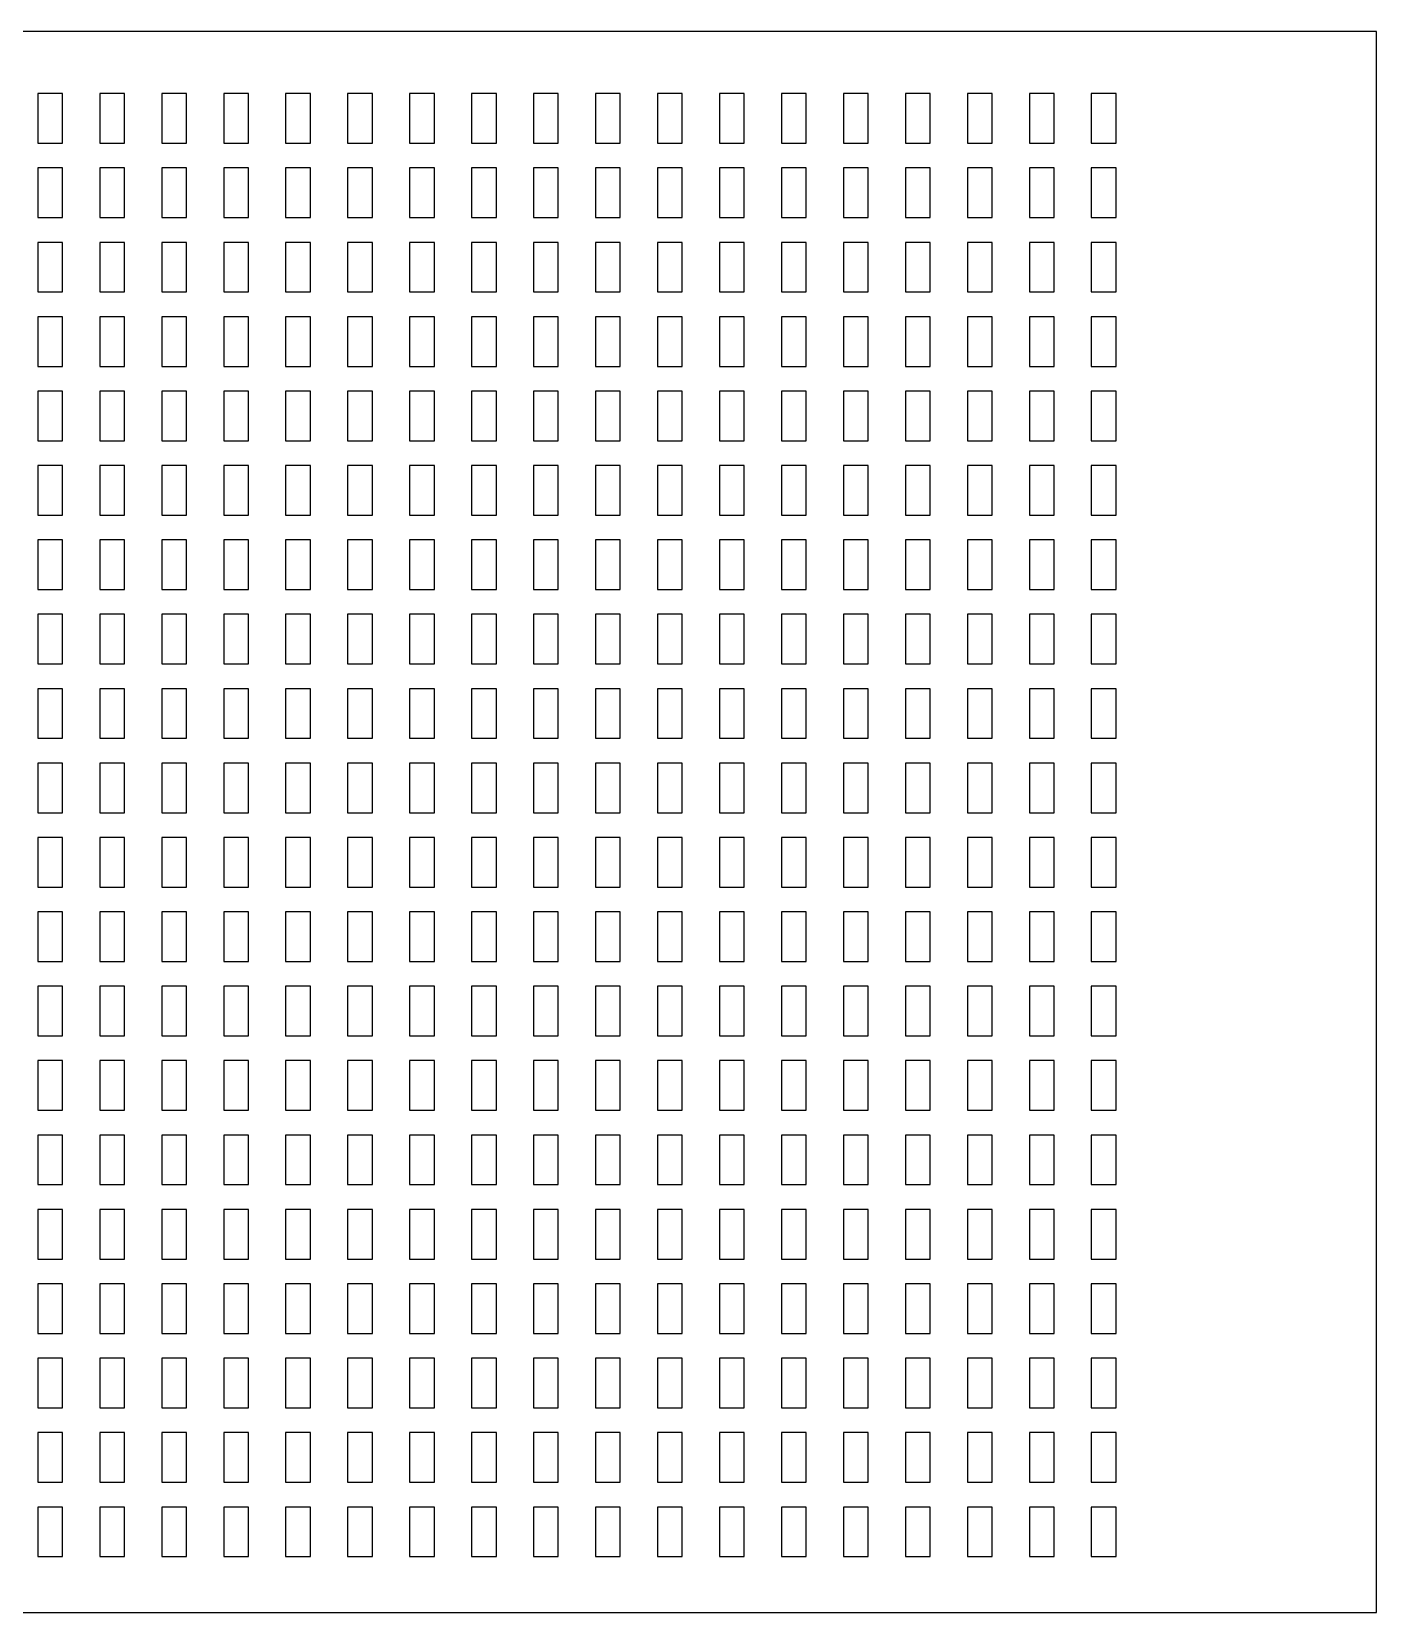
# Model space of a CAD drawing. Extents: x 0 to 315, y -70 to 144.
# Drawn here: x 45.6 to 89, y 0 to 51 of the extents above; entities that cross this region are included whole.
import ezdxf

# ---------------------------------------------------------------- set-up
doc = ezdxf.new("R2010")
doc.units = 0
doc.layers.get('0').update_dxf_attribs({"linetype": 'CONTINUOUS', "lineweight": 25})

msp = doc.modelspace()

# ---------------------------------------------------------------- linework, layer by layer
for points in [[(0, 0), (89, 0), (89, 51), (0, 51)], [(46.6, 47.4), (46.6, 49), (45.8, 49), (45.8, 47.4)], [(48.6, 47.4), (48.6, 49), (47.8, 49), (47.8, 47.4)], [(50.6, 47.4), (50.6, 49), (49.8, 49), (49.8, 47.4)], [(52.6, 47.4), (52.6, 49), (51.8, 49), (51.8, 47.4)], [(54.6, 47.4), (54.6, 49), (53.8, 49), (53.8, 47.4)], [(56.6, 47.4), (56.6, 49), (55.8, 49), (55.8, 47.4)], [(58.6, 47.4), (58.6, 49), (57.8, 49), (57.8, 47.4)], [(60.6, 47.4), (60.6, 49), (59.8, 49), (59.8, 47.4)], [(62.6, 47.4), (62.6, 49), (61.8, 49), (61.8, 47.4)], [(64.6, 47.4), (64.6, 49), (63.8, 49), (63.8, 47.4)], [(66.6, 47.4), (66.6, 49), (65.8, 49), (65.8, 47.4)], [(68.6, 47.4), (68.6, 49), (67.8, 49), (67.8, 47.4)], [(70.6, 47.4), (70.6, 49), (69.8, 49), (69.8, 47.4)], [(72.6, 47.4), (72.6, 49), (71.8, 49), (71.8, 47.4)], [(74.6, 47.4), (74.6, 49), (73.8, 49), (73.8, 47.4)], [(76.6, 47.4), (76.6, 49), (75.8, 49), (75.8, 47.4)], [(78.6, 47.4), (78.6, 49), (77.8, 49), (77.8, 47.4)], [(80.6, 47.4), (80.6, 49), (79.8, 49), (79.8, 47.4)], [(46.6, 45), (46.6, 46.6), (45.8, 46.6), (45.8, 45)], [(48.6, 45), (48.6, 46.6), (47.8, 46.6), (47.8, 45)], [(50.6, 45), (50.6, 46.6), (49.8, 46.6), (49.8, 45)], [(52.6, 45), (52.6, 46.6), (51.8, 46.6), (51.8, 45)], [(54.6, 45), (54.6, 46.6), (53.8, 46.6), (53.8, 45)], [(56.6, 45), (56.6, 46.6), (55.8, 46.6), (55.8, 45)], [(58.6, 45), (58.6, 46.6), (57.8, 46.6), (57.8, 45)], [(60.6, 45), (60.6, 46.6), (59.8, 46.6), (59.8, 45)], [(62.6, 45), (62.6, 46.6), (61.8, 46.6), (61.8, 45)], [(64.6, 45), (64.6, 46.6), (63.8, 46.6), (63.8, 45)], [(66.6, 45), (66.6, 46.6), (65.8, 46.6), (65.8, 45)], [(68.6, 45), (68.6, 46.6), (67.8, 46.6), (67.8, 45)], [(70.6, 45), (70.6, 46.6), (69.8, 46.6), (69.8, 45)], [(72.6, 45), (72.6, 46.6), (71.8, 46.6), (71.8, 45)], [(74.6, 45), (74.6, 46.6), (73.8, 46.6), (73.8, 45)], [(76.6, 45), (76.6, 46.6), (75.8, 46.6), (75.8, 45)], [(78.6, 45), (78.6, 46.6), (77.8, 46.6), (77.8, 45)], [(80.6, 45), (80.6, 46.6), (79.8, 46.6), (79.8, 45)], [(46.6, 42.6), (46.6, 44.2), (45.8, 44.2), (45.8, 42.6)], [(48.6, 42.6), (48.6, 44.2), (47.8, 44.2), (47.8, 42.6)], [(50.6, 42.6), (50.6, 44.2), (49.8, 44.2), (49.8, 42.6)], [(52.6, 42.6), (52.6, 44.2), (51.8, 44.2), (51.8, 42.6)], [(54.6, 42.6), (54.6, 44.2), (53.8, 44.2), (53.8, 42.6)], [(56.6, 42.6), (56.6, 44.2), (55.8, 44.2), (55.8, 42.6)], [(58.6, 42.6), (58.6, 44.2), (57.8, 44.2), (57.8, 42.6)], [(60.6, 42.6), (60.6, 44.2), (59.8, 44.2), (59.8, 42.6)], [(62.6, 42.6), (62.6, 44.2), (61.8, 44.2), (61.8, 42.6)], [(64.6, 42.6), (64.6, 44.2), (63.8, 44.2), (63.8, 42.6)], [(66.6, 42.6), (66.6, 44.2), (65.8, 44.2), (65.8, 42.6)], [(68.6, 42.6), (68.6, 44.2), (67.8, 44.2), (67.8, 42.6)], [(70.6, 42.6), (70.6, 44.2), (69.8, 44.2), (69.8, 42.6)], [(72.6, 42.6), (72.6, 44.2), (71.8, 44.2), (71.8, 42.6)], [(74.6, 42.6), (74.6, 44.2), (73.8, 44.2), (73.8, 42.6)], [(76.6, 42.6), (76.6, 44.2), (75.8, 44.2), (75.8, 42.6)], [(78.6, 42.6), (78.6, 44.2), (77.8, 44.2), (77.8, 42.6)], [(80.6, 42.6), (80.6, 44.2), (79.8, 44.2), (79.8, 42.6)], [(46.6, 40.2), (46.6, 41.8), (45.8, 41.8), (45.8, 40.2)], [(48.6, 40.2), (48.6, 41.8), (47.8, 41.8), (47.8, 40.2)], [(50.6, 40.2), (50.6, 41.8), (49.8, 41.8), (49.8, 40.2)], [(52.6, 40.2), (52.6, 41.8), (51.8, 41.8), (51.8, 40.2)], [(54.6, 40.2), (54.6, 41.8), (53.8, 41.8), (53.8, 40.2)], [(56.6, 40.2), (56.6, 41.8), (55.8, 41.8), (55.8, 40.2)], [(58.6, 40.2), (58.6, 41.8), (57.8, 41.8), (57.8, 40.2)], [(60.6, 40.2), (60.6, 41.8), (59.8, 41.8), (59.8, 40.2)], [(62.6, 40.2), (62.6, 41.8), (61.8, 41.8), (61.8, 40.2)], [(64.6, 40.2), (64.6, 41.8), (63.8, 41.8), (63.8, 40.2)], [(66.6, 40.2), (66.6, 41.8), (65.8, 41.8), (65.8, 40.2)], [(68.6, 40.2), (68.6, 41.8), (67.8, 41.8), (67.8, 40.2)], [(70.6, 40.2), (70.6, 41.8), (69.8, 41.8), (69.8, 40.2)], [(72.6, 40.2), (72.6, 41.8), (71.8, 41.8), (71.8, 40.2)], [(74.6, 40.2), (74.6, 41.8), (73.8, 41.8), (73.8, 40.2)], [(76.6, 40.2), (76.6, 41.8), (75.8, 41.8), (75.8, 40.2)], [(78.6, 40.2), (78.6, 41.8), (77.8, 41.8), (77.8, 40.2)], [(80.6, 40.2), (80.6, 41.8), (79.8, 41.8), (79.8, 40.2)], [(46.6, 37.8), (46.6, 39.4), (45.8, 39.4), (45.8, 37.8)], [(48.6, 37.8), (48.6, 39.4), (47.8, 39.4), (47.8, 37.8)], [(50.6, 37.8), (50.6, 39.4), (49.8, 39.4), (49.8, 37.8)], [(52.6, 37.8), (52.6, 39.4), (51.8, 39.4), (51.8, 37.8)], [(54.6, 37.8), (54.6, 39.4), (53.8, 39.4), (53.8, 37.8)], [(56.6, 37.8), (56.6, 39.4), (55.8, 39.4), (55.8, 37.8)], [(58.6, 37.8), (58.6, 39.4), (57.8, 39.4), (57.8, 37.8)], [(60.6, 37.8), (60.6, 39.4), (59.8, 39.4), (59.8, 37.8)], [(62.6, 37.8), (62.6, 39.4), (61.8, 39.4), (61.8, 37.8)], [(64.6, 37.8), (64.6, 39.4), (63.8, 39.4), (63.8, 37.8)], [(66.6, 37.8), (66.6, 39.4), (65.8, 39.4), (65.8, 37.8)], [(68.6, 37.8), (68.6, 39.4), (67.8, 39.4), (67.8, 37.8)], [(70.6, 37.8), (70.6, 39.4), (69.8, 39.4), (69.8, 37.8)], [(72.6, 37.8), (72.6, 39.4), (71.8, 39.4), (71.8, 37.8)], [(74.6, 37.8), (74.6, 39.4), (73.8, 39.4), (73.8, 37.8)], [(76.6, 37.8), (76.6, 39.4), (75.8, 39.4), (75.8, 37.8)], [(78.6, 37.8), (78.6, 39.4), (77.8, 39.4), (77.8, 37.8)], [(80.6, 37.8), (80.6, 39.4), (79.8, 39.4), (79.8, 37.8)], [(46.6, 35.4), (46.6, 37), (45.8, 37), (45.8, 35.4)], [(48.6, 35.4), (48.6, 37), (47.8, 37), (47.8, 35.4)], [(50.6, 35.4), (50.6, 37), (49.8, 37), (49.8, 35.4)], [(52.6, 35.4), (52.6, 37), (51.8, 37), (51.8, 35.4)], [(54.6, 35.4), (54.6, 37), (53.8, 37), (53.8, 35.4)], [(56.6, 35.4), (56.6, 37), (55.8, 37), (55.8, 35.4)], [(58.6, 35.4), (58.6, 37), (57.8, 37), (57.8, 35.4)], [(60.6, 35.4), (60.6, 37), (59.8, 37), (59.8, 35.4)], [(62.6, 35.4), (62.6, 37), (61.8, 37), (61.8, 35.4)], [(64.6, 35.4), (64.6, 37), (63.8, 37), (63.8, 35.4)], [(66.6, 35.4), (66.6, 37), (65.8, 37), (65.8, 35.4)], [(68.6, 35.4), (68.6, 37), (67.8, 37), (67.8, 35.4)], [(70.6, 35.4), (70.6, 37), (69.8, 37), (69.8, 35.4)], [(72.6, 35.4), (72.6, 37), (71.8, 37), (71.8, 35.4)], [(74.6, 35.4), (74.6, 37), (73.8, 37), (73.8, 35.4)], [(76.6, 35.4), (76.6, 37), (75.8, 37), (75.8, 35.4)], [(78.6, 35.4), (78.6, 37), (77.8, 37), (77.8, 35.4)], [(80.6, 35.4), (80.6, 37), (79.8, 37), (79.8, 35.4)], [(46.6, 33), (46.6, 34.6), (45.8, 34.6), (45.8, 33)], [(48.6, 33), (48.6, 34.6), (47.8, 34.6), (47.8, 33)], [(50.6, 33), (50.6, 34.6), (49.8, 34.6), (49.8, 33)], [(52.6, 33), (52.6, 34.6), (51.8, 34.6), (51.8, 33)], [(54.6, 33), (54.6, 34.6), (53.8, 34.6), (53.8, 33)], [(56.6, 33), (56.6, 34.6), (55.8, 34.6), (55.8, 33)], [(58.6, 33), (58.6, 34.6), (57.8, 34.6), (57.8, 33)], [(60.6, 33), (60.6, 34.6), (59.8, 34.6), (59.8, 33)], [(62.6, 33), (62.6, 34.6), (61.8, 34.6), (61.8, 33)], [(64.6, 33), (64.6, 34.6), (63.8, 34.6), (63.8, 33)], [(66.6, 33), (66.6, 34.6), (65.8, 34.6), (65.8, 33)], [(68.6, 33), (68.6, 34.6), (67.8, 34.6), (67.8, 33)], [(70.6, 33), (70.6, 34.6), (69.8, 34.6), (69.8, 33)], [(72.6, 33), (72.6, 34.6), (71.8, 34.6), (71.8, 33)], [(74.6, 33), (74.6, 34.6), (73.8, 34.6), (73.8, 33)], [(76.6, 33), (76.6, 34.6), (75.8, 34.6), (75.8, 33)], [(78.6, 33), (78.6, 34.6), (77.8, 34.6), (77.8, 33)], [(80.6, 33), (80.6, 34.6), (79.8, 34.6), (79.8, 33)], [(46.6, 30.6), (46.6, 32.2), (45.8, 32.2), (45.8, 30.6)], [(48.6, 30.6), (48.6, 32.2), (47.8, 32.2), (47.8, 30.6)], [(50.6, 30.6), (50.6, 32.2), (49.8, 32.2), (49.8, 30.6)], [(52.6, 30.6), (52.6, 32.2), (51.8, 32.2), (51.8, 30.6)], [(54.6, 30.6), (54.6, 32.2), (53.8, 32.2), (53.8, 30.6)], [(56.6, 30.6), (56.6, 32.2), (55.8, 32.2), (55.8, 30.6)], [(58.6, 30.6), (58.6, 32.2), (57.8, 32.2), (57.8, 30.6)], [(60.6, 30.6), (60.6, 32.2), (59.8, 32.2), (59.8, 30.6)], [(62.6, 30.6), (62.6, 32.2), (61.8, 32.2), (61.8, 30.6)], [(64.6, 30.6), (64.6, 32.2), (63.8, 32.2), (63.8, 30.6)], [(66.6, 30.6), (66.6, 32.2), (65.8, 32.2), (65.8, 30.6)], [(68.6, 30.6), (68.6, 32.2), (67.8, 32.2), (67.8, 30.6)], [(70.6, 30.6), (70.6, 32.2), (69.8, 32.2), (69.8, 30.6)], [(72.6, 30.6), (72.6, 32.2), (71.8, 32.2), (71.8, 30.6)], [(74.6, 30.6), (74.6, 32.2), (73.8, 32.2), (73.8, 30.6)], [(76.6, 30.6), (76.6, 32.2), (75.8, 32.2), (75.8, 30.6)], [(78.6, 30.6), (78.6, 32.2), (77.8, 32.2), (77.8, 30.6)], [(80.6, 30.6), (80.6, 32.2), (79.8, 32.2), (79.8, 30.6)], [(46.6, 28.2), (46.6, 29.8), (45.8, 29.8), (45.8, 28.2)], [(48.6, 28.2), (48.6, 29.8), (47.8, 29.8), (47.8, 28.2)], [(50.6, 28.2), (50.6, 29.8), (49.8, 29.8), (49.8, 28.2)], [(52.6, 28.2), (52.6, 29.8), (51.8, 29.8), (51.8, 28.2)], [(54.6, 28.2), (54.6, 29.8), (53.8, 29.8), (53.8, 28.2)], [(56.6, 28.2), (56.6, 29.8), (55.8, 29.8), (55.8, 28.2)], [(58.6, 28.2), (58.6, 29.8), (57.8, 29.8), (57.8, 28.2)], [(60.6, 28.2), (60.6, 29.8), (59.8, 29.8), (59.8, 28.2)], [(62.6, 28.2), (62.6, 29.8), (61.8, 29.8), (61.8, 28.2)], [(64.6, 28.2), (64.6, 29.8), (63.8, 29.8), (63.8, 28.2)], [(66.6, 28.2), (66.6, 29.8), (65.8, 29.8), (65.8, 28.2)], [(68.6, 28.2), (68.6, 29.8), (67.8, 29.8), (67.8, 28.2)], [(70.6, 28.2), (70.6, 29.8), (69.8, 29.8), (69.8, 28.2)], [(72.6, 28.2), (72.6, 29.8), (71.8, 29.8), (71.8, 28.2)], [(74.6, 28.2), (74.6, 29.8), (73.8, 29.8), (73.8, 28.2)], [(76.6, 28.2), (76.6, 29.8), (75.8, 29.8), (75.8, 28.2)], [(78.6, 28.2), (78.6, 29.8), (77.8, 29.8), (77.8, 28.2)], [(80.6, 28.2), (80.6, 29.8), (79.8, 29.8), (79.8, 28.2)], [(46.6, 25.8), (46.6, 27.4), (45.8, 27.4), (45.8, 25.8)], [(48.6, 25.8), (48.6, 27.4), (47.8, 27.4), (47.8, 25.8)], [(50.6, 25.8), (50.6, 27.4), (49.8, 27.4), (49.8, 25.8)], [(52.6, 25.8), (52.6, 27.4), (51.8, 27.4), (51.8, 25.8)], [(54.6, 25.8), (54.6, 27.4), (53.8, 27.4), (53.8, 25.8)], [(56.6, 25.8), (56.6, 27.4), (55.8, 27.4), (55.8, 25.8)], [(58.6, 25.8), (58.6, 27.4), (57.8, 27.4), (57.8, 25.8)], [(60.6, 25.8), (60.6, 27.4), (59.8, 27.4), (59.8, 25.8)], [(62.6, 25.8), (62.6, 27.4), (61.8, 27.4), (61.8, 25.8)], [(64.6, 25.8), (64.6, 27.4), (63.8, 27.4), (63.8, 25.8)], [(66.6, 25.8), (66.6, 27.4), (65.8, 27.4), (65.8, 25.8)], [(68.6, 25.8), (68.6, 27.4), (67.8, 27.4), (67.8, 25.8)], [(70.6, 25.8), (70.6, 27.4), (69.8, 27.4), (69.8, 25.8)], [(72.6, 25.8), (72.6, 27.4), (71.8, 27.4), (71.8, 25.8)], [(74.6, 25.8), (74.6, 27.4), (73.8, 27.4), (73.8, 25.8)], [(76.6, 25.8), (76.6, 27.4), (75.8, 27.4), (75.8, 25.8)], [(78.6, 25.8), (78.6, 27.4), (77.8, 27.4), (77.8, 25.8)], [(80.6, 25.8), (80.6, 27.4), (79.8, 27.4), (79.8, 25.8)], [(46.6, 23.4), (46.6, 25), (45.8, 25), (45.8, 23.4)], [(48.6, 23.4), (48.6, 25), (47.8, 25), (47.8, 23.4)], [(50.6, 23.4), (50.6, 25), (49.8, 25), (49.8, 23.4)], [(52.6, 23.4), (52.6, 25), (51.8, 25), (51.8, 23.4)], [(54.6, 23.4), (54.6, 25), (53.8, 25), (53.8, 23.4)], [(56.6, 23.4), (56.6, 25), (55.8, 25), (55.8, 23.4)], [(58.6, 23.4), (58.6, 25), (57.8, 25), (57.8, 23.4)], [(60.6, 23.4), (60.6, 25), (59.8, 25), (59.8, 23.4)], [(62.6, 23.4), (62.6, 25), (61.8, 25), (61.8, 23.4)], [(64.6, 23.4), (64.6, 25), (63.8, 25), (63.8, 23.4)], [(66.6, 23.4), (66.6, 25), (65.8, 25), (65.8, 23.4)], [(68.6, 23.4), (68.6, 25), (67.8, 25), (67.8, 23.4)], [(70.6, 23.4), (70.6, 25), (69.8, 25), (69.8, 23.4)], [(72.6, 23.4), (72.6, 25), (71.8, 25), (71.8, 23.4)], [(74.6, 23.4), (74.6, 25), (73.8, 25), (73.8, 23.4)], [(76.6, 23.4), (76.6, 25), (75.8, 25), (75.8, 23.4)], [(78.6, 23.4), (78.6, 25), (77.8, 25), (77.8, 23.4)], [(80.6, 23.4), (80.6, 25), (79.8, 25), (79.8, 23.4)], [(46.6, 21), (46.6, 22.6), (45.8, 22.6), (45.8, 21)], [(48.6, 21), (48.6, 22.6), (47.8, 22.6), (47.8, 21)], [(50.6, 21), (50.6, 22.6), (49.8, 22.6), (49.8, 21)], [(52.6, 21), (52.6, 22.6), (51.8, 22.6), (51.8, 21)], [(54.6, 21), (54.6, 22.6), (53.8, 22.6), (53.8, 21)], [(56.6, 21), (56.6, 22.6), (55.8, 22.6), (55.8, 21)], [(58.6, 21), (58.6, 22.6), (57.8, 22.6), (57.8, 21)], [(60.6, 21), (60.6, 22.6), (59.8, 22.6), (59.8, 21)], [(62.6, 21), (62.6, 22.6), (61.8, 22.6), (61.8, 21)], [(64.6, 21), (64.6, 22.6), (63.8, 22.6), (63.8, 21)], [(66.6, 21), (66.6, 22.6), (65.8, 22.6), (65.8, 21)], [(68.6, 21), (68.6, 22.6), (67.8, 22.6), (67.8, 21)], [(70.6, 21), (70.6, 22.6), (69.8, 22.6), (69.8, 21)], [(72.6, 21), (72.6, 22.6), (71.8, 22.6), (71.8, 21)], [(74.6, 21), (74.6, 22.6), (73.8, 22.6), (73.8, 21)], [(76.6, 21), (76.6, 22.6), (75.8, 22.6), (75.8, 21)], [(78.6, 21), (78.6, 22.6), (77.8, 22.6), (77.8, 21)], [(80.6, 21), (80.6, 22.6), (79.8, 22.6), (79.8, 21)], [(46.6, 18.6), (46.6, 20.2), (45.8, 20.2), (45.8, 18.6)], [(48.6, 18.6), (48.6, 20.2), (47.8, 20.2), (47.8, 18.6)], [(50.6, 18.6), (50.6, 20.2), (49.8, 20.2), (49.8, 18.6)], [(52.6, 18.6), (52.6, 20.2), (51.8, 20.2), (51.8, 18.6)], [(54.6, 18.6), (54.6, 20.2), (53.8, 20.2), (53.8, 18.6)], [(56.6, 18.6), (56.6, 20.2), (55.8, 20.2), (55.8, 18.6)], [(58.6, 18.6), (58.6, 20.2), (57.8, 20.2), (57.8, 18.6)], [(60.6, 18.6), (60.6, 20.2), (59.8, 20.2), (59.8, 18.6)], [(62.6, 18.6), (62.6, 20.2), (61.8, 20.2), (61.8, 18.6)], [(64.6, 18.6), (64.6, 20.2), (63.8, 20.2), (63.8, 18.6)], [(66.6, 18.6), (66.6, 20.2), (65.8, 20.2), (65.8, 18.6)], [(68.6, 18.6), (68.6, 20.2), (67.8, 20.2), (67.8, 18.6)], [(70.6, 18.6), (70.6, 20.2), (69.8, 20.2), (69.8, 18.6)], [(72.6, 18.6), (72.6, 20.2), (71.8, 20.2), (71.8, 18.6)], [(74.6, 18.6), (74.6, 20.2), (73.8, 20.2), (73.8, 18.6)], [(76.6, 18.6), (76.6, 20.2), (75.8, 20.2), (75.8, 18.6)], [(78.6, 18.6), (78.6, 20.2), (77.8, 20.2), (77.8, 18.6)], [(80.6, 18.6), (80.6, 20.2), (79.8, 20.2), (79.8, 18.6)], [(46.6, 16.2), (46.6, 17.8), (45.8, 17.8), (45.8, 16.2)], [(48.6, 16.2), (48.6, 17.8), (47.8, 17.8), (47.8, 16.2)], [(50.6, 16.2), (50.6, 17.8), (49.8, 17.8), (49.8, 16.2)], [(52.6, 16.2), (52.6, 17.8), (51.8, 17.8), (51.8, 16.2)], [(54.6, 16.2), (54.6, 17.8), (53.8, 17.8), (53.8, 16.2)], [(56.6, 16.2), (56.6, 17.8), (55.8, 17.8), (55.8, 16.2)], [(58.6, 16.2), (58.6, 17.8), (57.8, 17.8), (57.8, 16.2)], [(60.6, 16.2), (60.6, 17.8), (59.8, 17.8), (59.8, 16.2)], [(62.6, 16.2), (62.6, 17.8), (61.8, 17.8), (61.8, 16.2)], [(64.6, 16.2), (64.6, 17.8), (63.8, 17.8), (63.8, 16.2)], [(66.6, 16.2), (66.6, 17.8), (65.8, 17.8), (65.8, 16.2)], [(68.6, 16.2), (68.6, 17.8), (67.8, 17.8), (67.8, 16.2)], [(70.6, 16.2), (70.6, 17.8), (69.8, 17.8), (69.8, 16.2)], [(72.6, 16.2), (72.6, 17.8), (71.8, 17.8), (71.8, 16.2)], [(74.6, 16.2), (74.6, 17.8), (73.8, 17.8), (73.8, 16.2)], [(76.6, 16.2), (76.6, 17.8), (75.8, 17.8), (75.8, 16.2)], [(78.6, 16.2), (78.6, 17.8), (77.8, 17.8), (77.8, 16.2)], [(80.6, 16.2), (80.6, 17.8), (79.8, 17.8), (79.8, 16.2)], [(46.6, 13.8), (46.6, 15.4), (45.8, 15.4), (45.8, 13.8)], [(48.6, 13.8), (48.6, 15.4), (47.8, 15.4), (47.8, 13.8)], [(50.6, 13.8), (50.6, 15.4), (49.8, 15.4), (49.8, 13.8)], [(52.6, 13.8), (52.6, 15.4), (51.8, 15.4), (51.8, 13.8)], [(54.6, 13.8), (54.6, 15.4), (53.8, 15.4), (53.8, 13.8)], [(56.6, 13.8), (56.6, 15.4), (55.8, 15.4), (55.8, 13.8)], [(58.6, 13.8), (58.6, 15.4), (57.8, 15.4), (57.8, 13.8)], [(60.6, 13.8), (60.6, 15.4), (59.8, 15.4), (59.8, 13.8)], [(62.6, 13.8), (62.6, 15.4), (61.8, 15.4), (61.8, 13.8)], [(64.6, 13.8), (64.6, 15.4), (63.8, 15.4), (63.8, 13.8)], [(66.6, 13.8), (66.6, 15.4), (65.8, 15.4), (65.8, 13.8)], [(68.6, 13.8), (68.6, 15.4), (67.8, 15.4), (67.8, 13.8)], [(70.6, 13.8), (70.6, 15.4), (69.8, 15.4), (69.8, 13.8)], [(72.6, 13.8), (72.6, 15.4), (71.8, 15.4), (71.8, 13.8)], [(74.6, 13.8), (74.6, 15.4), (73.8, 15.4), (73.8, 13.8)], [(76.6, 13.8), (76.6, 15.4), (75.8, 15.4), (75.8, 13.8)], [(78.6, 13.8), (78.6, 15.4), (77.8, 15.4), (77.8, 13.8)], [(80.6, 13.8), (80.6, 15.4), (79.8, 15.4), (79.8, 13.8)], [(46.6, 11.4), (46.6, 13), (45.8, 13), (45.8, 11.4)], [(48.6, 11.4), (48.6, 13), (47.8, 13), (47.8, 11.4)], [(50.6, 11.4), (50.6, 13), (49.8, 13), (49.8, 11.4)], [(52.6, 11.4), (52.6, 13), (51.8, 13), (51.8, 11.4)], [(54.6, 11.4), (54.6, 13), (53.8, 13), (53.8, 11.4)], [(56.6, 11.4), (56.6, 13), (55.8, 13), (55.8, 11.4)], [(58.6, 11.4), (58.6, 13), (57.8, 13), (57.8, 11.4)], [(60.6, 11.4), (60.6, 13), (59.8, 13), (59.8, 11.4)], [(62.6, 11.4), (62.6, 13), (61.8, 13), (61.8, 11.4)], [(64.6, 11.4), (64.6, 13), (63.8, 13), (63.8, 11.4)], [(66.6, 11.4), (66.6, 13), (65.8, 13), (65.8, 11.4)], [(68.6, 11.4), (68.6, 13), (67.8, 13), (67.8, 11.4)], [(70.6, 11.4), (70.6, 13), (69.8, 13), (69.8, 11.4)], [(72.6, 11.4), (72.6, 13), (71.8, 13), (71.8, 11.4)], [(74.6, 11.4), (74.6, 13), (73.8, 13), (73.8, 11.4)], [(76.6, 11.4), (76.6, 13), (75.8, 13), (75.8, 11.4)], [(78.6, 11.4), (78.6, 13), (77.8, 13), (77.8, 11.4)], [(80.6, 11.4), (80.6, 13), (79.8, 13), (79.8, 11.4)], [(46.6, 9), (46.6, 10.6), (45.8, 10.6), (45.8, 9)], [(48.6, 9), (48.6, 10.6), (47.8, 10.6), (47.8, 9)], [(50.6, 9), (50.6, 10.6), (49.8, 10.6), (49.8, 9)], [(52.6, 9), (52.6, 10.6), (51.8, 10.6), (51.8, 9)], [(54.6, 9), (54.6, 10.6), (53.8, 10.6), (53.8, 9)], [(56.6, 9), (56.6, 10.6), (55.8, 10.6), (55.8, 9)], [(58.6, 9), (58.6, 10.6), (57.8, 10.6), (57.8, 9)], [(60.6, 9), (60.6, 10.6), (59.8, 10.6), (59.8, 9)], [(62.6, 9), (62.6, 10.6), (61.8, 10.6), (61.8, 9)], [(64.6, 9), (64.6, 10.6), (63.8, 10.6), (63.8, 9)], [(66.6, 9), (66.6, 10.6), (65.8, 10.6), (65.8, 9)], [(68.6, 9), (68.6, 10.6), (67.8, 10.6), (67.8, 9)], [(70.6, 9), (70.6, 10.6), (69.8, 10.6), (69.8, 9)], [(72.6, 9), (72.6, 10.6), (71.8, 10.6), (71.8, 9)], [(74.6, 9), (74.6, 10.6), (73.8, 10.6), (73.8, 9)], [(76.6, 9), (76.6, 10.6), (75.8, 10.6), (75.8, 9)], [(78.6, 9), (78.6, 10.6), (77.8, 10.6), (77.8, 9)], [(80.6, 9), (80.6, 10.6), (79.8, 10.6), (79.8, 9)], [(46.6, 6.6), (46.6, 8.2), (45.8, 8.2), (45.8, 6.6)], [(48.6, 6.6), (48.6, 8.2), (47.8, 8.2), (47.8, 6.6)], [(50.6, 6.6), (50.6, 8.2), (49.8, 8.2), (49.8, 6.6)], [(52.6, 6.6), (52.6, 8.2), (51.8, 8.2), (51.8, 6.6)], [(54.6, 6.6), (54.6, 8.2), (53.8, 8.2), (53.8, 6.6)], [(56.6, 6.6), (56.6, 8.2), (55.8, 8.2), (55.8, 6.6)], [(58.6, 6.6), (58.6, 8.2), (57.8, 8.2), (57.8, 6.6)], [(60.6, 6.6), (60.6, 8.2), (59.8, 8.2), (59.8, 6.6)], [(62.6, 6.6), (62.6, 8.2), (61.8, 8.2), (61.8, 6.6)], [(64.6, 6.6), (64.6, 8.2), (63.8, 8.2), (63.8, 6.6)], [(66.6, 6.6), (66.6, 8.2), (65.8, 8.2), (65.8, 6.6)], [(68.6, 6.6), (68.6, 8.2), (67.8, 8.2), (67.8, 6.6)], [(70.6, 6.6), (70.6, 8.2), (69.8, 8.2), (69.8, 6.6)], [(72.6, 6.6), (72.6, 8.2), (71.8, 8.2), (71.8, 6.6)], [(74.6, 6.6), (74.6, 8.2), (73.8, 8.2), (73.8, 6.6)], [(76.6, 6.6), (76.6, 8.2), (75.8, 8.2), (75.8, 6.6)], [(78.6, 6.6), (78.6, 8.2), (77.8, 8.2), (77.8, 6.6)], [(80.6, 6.6), (80.6, 8.2), (79.8, 8.2), (79.8, 6.6)], [(46.6, 4.2), (46.6, 5.8), (45.8, 5.8), (45.8, 4.2)], [(48.6, 4.2), (48.6, 5.8), (47.8, 5.8), (47.8, 4.2)], [(50.6, 4.2), (50.6, 5.8), (49.8, 5.8), (49.8, 4.2)], [(52.6, 4.2), (52.6, 5.8), (51.8, 5.8), (51.8, 4.2)], [(54.6, 4.2), (54.6, 5.8), (53.8, 5.8), (53.8, 4.2)], [(56.6, 4.2), (56.6, 5.8), (55.8, 5.8), (55.8, 4.2)], [(58.6, 4.2), (58.6, 5.8), (57.8, 5.8), (57.8, 4.2)], [(60.6, 4.2), (60.6, 5.8), (59.8, 5.8), (59.8, 4.2)], [(62.6, 4.2), (62.6, 5.8), (61.8, 5.8), (61.8, 4.2)], [(64.6, 4.2), (64.6, 5.8), (63.8, 5.8), (63.8, 4.2)], [(66.6, 4.2), (66.6, 5.8), (65.8, 5.8), (65.8, 4.2)], [(68.6, 4.2), (68.6, 5.8), (67.8, 5.8), (67.8, 4.2)], [(70.6, 4.2), (70.6, 5.8), (69.8, 5.8), (69.8, 4.2)], [(72.6, 4.2), (72.6, 5.8), (71.8, 5.8), (71.8, 4.2)], [(74.6, 4.2), (74.6, 5.8), (73.8, 5.8), (73.8, 4.2)], [(76.6, 4.2), (76.6, 5.8), (75.8, 5.8), (75.8, 4.2)], [(78.6, 4.2), (78.6, 5.8), (77.8, 5.8), (77.8, 4.2)], [(80.6, 4.2), (80.6, 5.8), (79.8, 5.8), (79.8, 4.2)], [(46.6, 1.8), (46.6, 3.4), (45.8, 3.4), (45.8, 1.8)], [(48.6, 1.8), (48.6, 3.4), (47.8, 3.4), (47.8, 1.8)], [(50.6, 1.8), (50.6, 3.4), (49.8, 3.4), (49.8, 1.8)], [(52.6, 1.8), (52.6, 3.4), (51.8, 3.4), (51.8, 1.8)], [(54.6, 1.8), (54.6, 3.4), (53.8, 3.4), (53.8, 1.8)], [(56.6, 1.8), (56.6, 3.4), (55.8, 3.4), (55.8, 1.8)], [(58.6, 1.8), (58.6, 3.4), (57.8, 3.4), (57.8, 1.8)], [(60.6, 1.8), (60.6, 3.4), (59.8, 3.4), (59.8, 1.8)], [(62.6, 1.8), (62.6, 3.4), (61.8, 3.4), (61.8, 1.8)], [(64.6, 1.8), (64.6, 3.4), (63.8, 3.4), (63.8, 1.8)], [(66.6, 1.8), (66.6, 3.4), (65.8, 3.4), (65.8, 1.8)], [(68.6, 1.8), (68.6, 3.4), (67.8, 3.4), (67.8, 1.8)], [(70.6, 1.8), (70.6, 3.4), (69.8, 3.4), (69.8, 1.8)], [(72.6, 1.8), (72.6, 3.4), (71.8, 3.4), (71.8, 1.8)], [(74.6, 1.8), (74.6, 3.4), (73.8, 3.4), (73.8, 1.8)], [(76.6, 1.8), (76.6, 3.4), (75.8, 3.4), (75.8, 1.8)], [(78.6, 1.8), (78.6, 3.4), (77.8, 3.4), (77.8, 1.8)], [(80.6, 1.8), (80.6, 3.4), (79.8, 3.4), (79.8, 1.8)]]:
    msp.add_lwpolyline(points, close=True)

doc.saveas('drawing.dxf')
